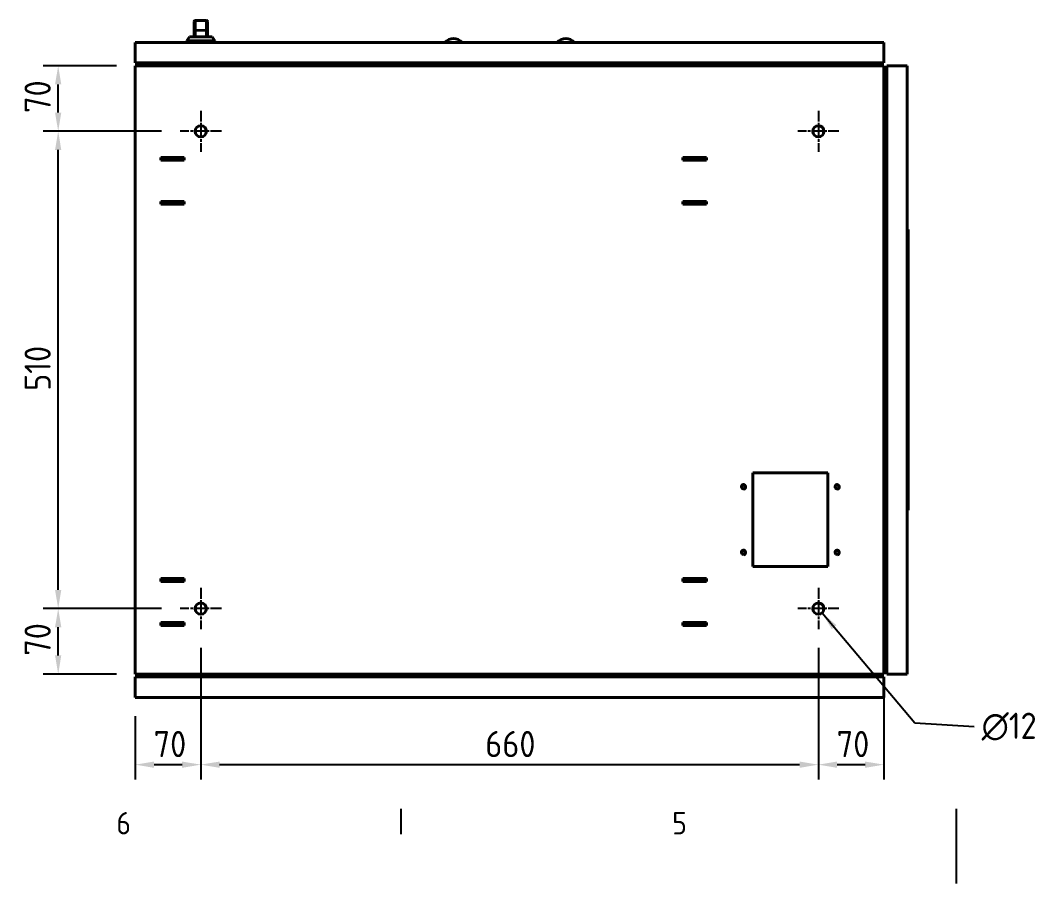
# Model space of a CAD drawing. Header units: millimetres. Extents: x 0 to 4752, y 0 to 3360.
# Drawn here: x 1376 to 2466, y 0 to 922 of the extents above; entities that cross this region are included whole.
import ezdxf

# ---------------------------------------------------------------- set-up
doc = ezdxf.new("R2010")
doc.units = ezdxf.units.MM
doc.header["$LTSCALE"] = 8
doc.linetypes.add('CHAIN', pattern=[0.3543, 0.2362, -0.0295, 0.0591, -0.0295])
doc.layers.get('0').update_dxf_attribs({"color": 3, "lineweight": 25})
for name, color, linetype, lineweight in [('가시적인 것(ISO)', 3, 'Continuous', 40), ('가시적인 좁은 것(ISO)', 3, 'Continuous', 35), ('경계(ISO)', 7, 'Continuous', 25), ('기호(ISO)', 5, 'Continuous', 25), ('중심 표식(ISO)', 1, 'Continuous', 25), ('치수(ISO)', 2, 'Continuous', 25)]:
    doc.layers.add(name, color=color, linetype=linetype, lineweight=lineweight)
doc.styles.add('문자 텍스트_PSTEK_POSCO', font='isocp.shx')
doc.styles.add('치수 텍스트_PSTEK_POSCO', font='isocp.shx')
doc.dimstyles.new('치수_PSTEK_POSCO', dxfattribs={"dimscale": 8, "dimtxt": 3.5, "dimasz": 2.5, "dimexe": 2, "dimexo": 2.5, "dimgap": 1, "dimtad": 1, "dimrnd": 1e-08, "dimdsep": 46, "dimtxsty": '치수 텍스트_PSTEK_POSCO', "dimcen": 0.09, "dimdle": 10, "dimclrd": 7, "dimclre": 7, "dimclrt": 2, "dimadec": 1, "dimazin": 2, "dimtfac": 1, "dimtmove": 0, "dimatfit": 3, "dimfxl": 0, "dimtolj": 1, "dimlwd": -1, "dimlwe": -1, "dimarcsym": 0})
doc.dimstyles.new('치수_PSTEK_POSCO$7', dxfattribs={"dimscale": 8, "dimtxt": 3.5, "dimasz": 2.5, "dimexe": 2, "dimexo": 2.5, "dimgap": 1, "dimtad": 1, "dimrnd": 1e-08, "dimdsep": 46, "dimtxsty": '치수 텍스트_PSTEK_POSCO', "dimcen": 0.09, "dimdle": 10, "dimclrd": 7, "dimclre": 7, "dimclrt": 2, "dimadec": 1, "dimazin": 2, "dimtfac": 1, "dimtmove": 0, "dimatfit": 3, "dimfxl": 0, "dimtolj": 1, "dimlwd": -1, "dimlwe": -1, "dimarcsym": 0})

# ---------------------------------------------------------------- blocks, each defined once
blk = doc.blocks.new('경계 Default Border')
at = {"layer": '경계(ISO)'}
blk.add_line((222.75, 10), (222.75, 6.6), dxfattribs=at)
at = {"layer": '경계(ISO)', "flags": 128}
blk.add_lwpolyline([(297, 0), (297, 10)], dxfattribs=at)
at = {"layer": '경계(ISO)', "color": 2, "char_height": 3, "attachment_point": 7, "style": '문자 텍스트_PSTEK_POSCO'}
for s, insert in [('6', (184.77, 6.57)), ('5', (259.02, 6.57))]:
    blk.add_mtext(s, dxfattribs=dict(at, insert=insert))
blk = doc.blocks.new('*D24')
at = {"layer": 'Defpoints', "color": 0}
for p in [(1416, 293.9), (1546.4, 293.9), (1498.4, 223.9)]:
    blk.add_point(p, dxfattribs=at)
at = {"layer": '치수(ISO)', "color": 7}
for p, q in [((1526.4, 293.9), (1400, 293.9)), ((1416, 243.9), (1416, 273.9)), ((1478.4, 223.9), (1400, 223.9))]:
    blk.add_line(p, q, dxfattribs=at)
for points in [[(1412.6, 273.9), (1419.3, 273.9), (1416, 293.9)], [(1412.6, 243.9), (1419.3, 243.9), (1416, 223.9)]]:
    blk.add_solid(points, dxfattribs=at)
at = {"layer": '치수(ISO)', "color": 2, "insert": (1394, 243.5), "char_height": 28, "attachment_point": 4, "rotation": 90, "style": '치수 텍스트_PSTEK_POSCO'}
blk.add_mtext('\\A1;70', dxfattribs=at)
blk = doc.blocks.new('*D25')
at = {"layer": 'Defpoints', "color": 0}
for p in [(1416, 803.9), (1546.4, 803.9), (1546.4, 293.9)]:
    blk.add_point(p, dxfattribs=at)
at = {"layer": '치수(ISO)', "color": 7}
for p, q in [((1526.4, 803.9), (1400, 803.9)), ((1416, 313.9), (1416, 783.9)), ((1526.4, 293.9), (1400, 293.9))]:
    blk.add_line(p, q, dxfattribs=at)
for points in [[(1412.6, 783.9), (1419.3, 783.9), (1416, 803.9)], [(1412.6, 313.9), (1419.3, 313.9), (1416, 293.9)]]:
    blk.add_solid(points, dxfattribs=at)
at = {"layer": '치수(ISO)', "color": 2, "insert": (1394, 526.5), "char_height": 28, "attachment_point": 4, "rotation": 90, "style": '치수 텍스트_PSTEK_POSCO'}
blk.add_mtext('\\A1;510', dxfattribs=at)
blk = doc.blocks.new('*D26')
at = {"layer": 'Defpoints', "color": 0}
for p in [(1568.4, 271.9), (1498.4, 198.9), (1568.4, 127.1)]:
    blk.add_point(p, dxfattribs=at)
at = {"layer": '치수(ISO)', "color": 7}
for p, q in [((1568.4, 251.9), (1568.4, 111.1)), ((1498.4, 178.9), (1498.4, 111.1)), ((1518.4, 127.1), (1548.4, 127.1))]:
    blk.add_line(p, q, dxfattribs=at)
for points in [[(1518.4, 130.4), (1518.4, 123.7), (1498.4, 127.1)], [(1548.4, 130.4), (1548.4, 123.7), (1568.4, 127.1)]]:
    blk.add_solid(points, dxfattribs=at)
at = {"layer": '치수(ISO)', "color": 2, "insert": (1518, 149.1), "char_height": 28, "attachment_point": 4, "style": '치수 텍스트_PSTEK_POSCO'}
blk.add_mtext('\\A1;70', dxfattribs=at)
blk = doc.blocks.new('*D27')
at = {"layer": 'Defpoints', "color": 0}
for p in [(1568.4, 271.9), (2228.4, 271.9), (2228.4, 127.1)]:
    blk.add_point(p, dxfattribs=at)
at = {"layer": '치수(ISO)', "color": 7}
for p, q in [((1568.4, 251.9), (1568.4, 111.1)), ((2228.4, 251.9), (2228.4, 111.1)), ((1588.4, 127.1), (2208.4, 127.1))]:
    blk.add_line(p, q, dxfattribs=at)
for points in [[(1588.4, 130.4), (1588.4, 123.7), (1568.4, 127.1)], [(2208.4, 130.4), (2208.4, 123.7), (2228.4, 127.1)]]:
    blk.add_solid(points, dxfattribs=at)
at = {"layer": '치수(ISO)', "color": 2, "insert": (1872.4, 149.1), "char_height": 28, "attachment_point": 4, "style": '치수 텍스트_PSTEK_POSCO'}
blk.add_mtext('\\A1;660', dxfattribs=at)
blk = doc.blocks.new('*D28')
at = {"layer": 'Defpoints', "color": 0}
for p in [(2228.4, 271.9), (2298.4, 223.9), (2298.4, 127.1)]:
    blk.add_point(p, dxfattribs=at)
at = {"layer": '치수(ISO)', "color": 7}
for p, q in [((2228.4, 251.9), (2228.4, 111.1)), ((2298.4, 203.9), (2298.4, 111.1)), ((2248.4, 127.1), (2278.4, 127.1))]:
    blk.add_line(p, q, dxfattribs=at)
for points in [[(2248.4, 130.4), (2248.4, 123.7), (2228.4, 127.1)], [(2278.4, 130.4), (2278.4, 123.7), (2298.4, 127.1)]]:
    blk.add_solid(points, dxfattribs=at)
at = {"layer": '치수(ISO)', "color": 2, "insert": (2248, 149.1), "char_height": 28, "attachment_point": 4, "style": '치수 텍스트_PSTEK_POSCO'}
blk.add_mtext('\\A1;70', dxfattribs=at)
blk = doc.blocks.new('*D29')
at = {"layer": 'Defpoints', "color": 0}
for p in [(1416, 873.9), (1498.4, 873.9), (1546.4, 803.9)]:
    blk.add_point(p, dxfattribs=at)
at = {"layer": '치수(ISO)', "color": 7}
for p, q in [((1478.4, 873.9), (1400, 873.9)), ((1416, 823.9), (1416, 853.9)), ((1526.4, 803.9), (1400, 803.9))]:
    blk.add_line(p, q, dxfattribs=at)
for points in [[(1412.6, 853.9), (1419.3, 853.9), (1416, 873.9)], [(1412.6, 823.9), (1419.3, 823.9), (1416, 803.9)]]:
    blk.add_solid(points, dxfattribs=at)
at = {"layer": '치수(ISO)', "color": 2, "insert": (1394, 823.5), "char_height": 28, "attachment_point": 4, "rotation": 90, "style": '치수 텍스트_PSTEK_POSCO'}
blk.add_mtext('\\A1;70', dxfattribs=at)

msp = doc.modelspace()

# ---------------------------------------------------------------- linework, layer by layer
at = {"layer": '가시적인 것(ISO)'}
for p, q in [((1561.422, 911.181), (1561.422, 921.376)), ((1562.422, 922.376), (1574.422, 922.376)), ((1575.422, 921.376), (1575.422, 911.181)), ((1561.422, 904.776), (1561.422, 911.181)), ((1575.422, 911.181), (1575.422, 904.776)), ((1498.422, 898.876), (2298.422, 898.876)), ((1498.422, 876.876), (1498.422, 898.876)), ((1556.172, 904.776), (1553.422, 900.376)), ((1583.422, 900.376), (1553.422, 900.376)), ((1553.422, 898.876), (1553.422, 900.376)), ((1556.172, 904.776), (1580.672, 904.776)), ((1580.672, 904.776), (1583.422, 900.376)), ((1583.422, 898.876), (1583.422, 900.376)), ((2298.422, 876.876), (2298.422, 898.876)), ((2298.422, 876.876), (1498.422, 876.876)), ((1498.422, 873.876), (2298.422, 873.876)), ((1498.422, 223.876), (1498.422, 873.876)), ((1546.122, 873.876), (1546.122, 876.876)), ((2250.722, 873.876), (2250.722, 876.876)), ((2298.422, 873.876), (2298.422, 223.876)), ((2301.422, 223.876), (2301.422, 873.876)), ((2301.422, 873.876), (2323.422, 873.876)), ((2323.422, 873.876), (2323.422, 223.876)), ((2298.422, 847.876), (2301.422, 847.876)), ((2298.422, 839.876), (2301.422, 839.876)), ((2298.422, 826.176), (2301.422, 826.176)), ((1525.722, 775.876), (1550.722, 775.876)), ((1525.722, 772.876), (1525.722, 775.876)), ((1550.722, 775.876), (1550.722, 772.876)), ((2083.722, 772.876), (2083.722, 775.876)), ((2083.722, 775.876), (2108.722, 775.876)), ((2108.722, 775.876), (2108.722, 772.876)), ((1550.722, 772.876), (1525.722, 772.876)), ((2108.722, 772.876), (2083.722, 772.876)), ((1525.722, 725.876), (1525.722, 728.876)), ((1525.722, 728.876), (1550.722, 728.876)), ((1550.722, 725.876), (1525.722, 725.876)), ((1550.722, 728.876), (1550.722, 725.876)), ((2083.722, 725.876), (2083.722, 728.876)), ((2083.722, 728.876), (2108.722, 728.876)), ((2108.722, 725.876), (2083.722, 725.876)), ((2108.722, 728.876), (2108.722, 725.876)), ((2324.422, 698.876), (2323.422, 698.876)), ((2324.422, 623.876), (2324.422, 698.876)), ((2324.422, 693.876), (2324.432, 693.876)), ((2324.422, 688.876), (2324.432, 688.876)), ((2324.432, 693.876), (2324.432, 688.876)), ((2324.432, 688.876), (2324.432, 618.876)), ((2324.422, 623.876), (2323.422, 623.876)), ((2324.422, 473.876), (2324.422, 623.876)), ((2324.422, 618.876), (2324.432, 618.876)), ((2324.422, 613.876), (2324.432, 613.876)), ((2324.432, 618.876), (2324.432, 613.876)), ((2324.432, 613.876), (2324.432, 483.876)), ((2324.422, 483.876), (2324.432, 483.876)), ((2324.432, 483.876), (2324.432, 478.876)), ((2324.422, 473.876), (2323.422, 473.876)), ((2324.422, 478.876), (2324.432, 478.876)), ((2324.422, 398.876), (2324.422, 473.876)), ((2324.432, 478.876), (2324.432, 408.876)), ((2158.422, 338.876), (2158.422, 438.876)), ((2158.422, 438.876), (2238.422, 438.876)), ((2238.422, 438.876), (2238.422, 338.876)), ((2324.422, 408.876), (2324.432, 408.876)), ((2324.422, 403.876), (2324.432, 403.876)), ((2324.432, 408.876), (2324.432, 403.876)), ((2324.422, 398.876), (2323.422, 398.876)), ((2238.422, 338.876), (2158.422, 338.876)), ((1525.722, 325.876), (1550.722, 325.876)), ((1525.722, 322.876), (1525.722, 325.876)), ((1550.722, 322.876), (1525.722, 322.876)), ((1550.722, 325.876), (1550.722, 322.876)), ((2083.722, 325.876), (2108.722, 325.876)), ((2083.722, 322.876), (2083.722, 325.876)), ((2108.722, 322.876), (2083.722, 322.876)), ((2108.722, 325.876), (2108.722, 322.876)), ((1525.722, 275.876), (1525.722, 278.876)), ((1525.722, 278.876), (1550.722, 278.876)), ((1550.722, 275.876), (1525.722, 275.876)), ((1550.722, 278.876), (1550.722, 275.876)), ((2083.722, 278.876), (2108.722, 278.876)), ((2083.722, 275.876), (2083.722, 278.876)), ((2108.722, 275.876), (2083.722, 275.876)), ((2108.722, 278.876), (2108.722, 275.876)), ((2298.422, 271.576), (2301.422, 271.576)), ((2298.422, 257.876), (2301.422, 257.876)), ((2298.422, 249.876), (2301.422, 249.876)), ((2298.422, 223.876), (1498.422, 223.876)), ((1498.422, 220.876), (1498.422, 198.876)), ((1498.422, 220.876), (2298.422, 220.876)), ((1524.422, 223.876), (1524.422, 220.876)), ((1532.422, 223.876), (1532.422, 220.876)), ((1546.122, 223.876), (1546.122, 220.876)), ((2250.722, 223.876), (2250.722, 220.876)), ((2264.422, 223.876), (2264.422, 220.876)), ((2272.422, 223.876), (2272.422, 220.876)), ((2298.422, 220.876), (2298.422, 198.876)), ((2301.422, 223.876), (2323.422, 223.876)), ((2298.422, 198.876), (1498.422, 198.876)), ((2139.534, 198.876), (2139.534, 198.776)), ((2139.59, 198.876), (2139.59, 198.776)), ((2212.483, 198.876), (2212.483, 198.776))]:
    msp.add_line(p, q, dxfattribs=at)
for centre, radius in [((1568.422, 803.876), 6), ((2228.422, 803.876), 6), ((2148.422, 423.876), 2.067), ((2248.422, 423.876), 2.067), ((2148.422, 353.876), 2.067), ((2248.422, 353.876), 2.067), ((1568.422, 293.876), 6), ((2228.422, 293.876), 6)]:
    msp.add_circle(centre, radius, dxfattribs=at)
for centre, radius, start, end in [((1562.422, 921.376), 1, 90, 180), ((1574.422, 921.376), 1, 0, 90), ((1838.422, 890.376), 12.5, 42.843643, 137.156357), ((1958.422, 890.376), 12.5, 42.843643, 137.156357)]:
    msp.add_arc(centre, radius, start, end, dxfattribs=at)
for points in [[(2139.59, 198.776), (2139.556, 198.776), (2139.534, 198.776)], [(2176.009, 198.776), (2157.743, 198.776), (2146.851, 198.776), (2139.59, 198.776)], [(2212.483, 198.776), (2205.427, 198.776), (2194.842, 198.776), (2176.009, 198.776)]]:
    msp.add_open_spline(points, degree=2, dxfattribs=at)
at = {"layer": '가시적인 좁은 것(ISO)'}
for p, q in [((1562.422, 922.376), (1562.422, 912.096)), ((1574.422, 912.096), (1574.422, 922.376)), ((1562.422, 912.096), (1562.422, 904.776)), ((1562.422, 912.096), (1574.422, 912.096)), ((1574.422, 904.776), (1574.422, 912.096)), ((2301.422, 847.132), (2298.422, 847.132)), ((2298.422, 840.62), (2301.422, 840.62)), ((2301.422, 257.132), (2298.422, 257.132)), ((2298.422, 250.62), (2301.422, 250.62)), ((1525.166, 223.876), (1525.166, 220.876)), ((1531.678, 220.876), (1531.678, 223.876)), ((2265.166, 223.876), (2265.166, 220.876)), ((2271.678, 220.876), (2271.678, 223.876)), ((2176.009, 198.876), (2176.009, 198.776))]:
    msp.add_line(p, q, dxfattribs=at)
for centre in [(2148.422, 423.876), (2248.422, 423.876), (2148.422, 353.876), (2248.422, 353.876)]:
    msp.add_arc(centre, 2.5, 280, 190, dxfattribs=at)
for centre, major_axis, start_param, end_param in [((1562.422, 911.181), (-1, 0), 4.71238898, 6.28318531), ((1574.422, 911.181), (1, 0), 0, 1.57079633)]:
    msp.add_ellipse(centre, major_axis=major_axis, ratio=0.91574633, start_param=start_param, end_param=end_param, dxfattribs=at)
at = {"layer": '중심 표식(ISO)', "linetype": 'CHAIN', "ltscale": 6.111541}
for p, q in [((1568.422, 825.876), (1568.422, 781.876)), ((2228.422, 825.876), (2228.422, 781.876)), ((1590.422, 803.876), (1546.422, 803.876)), ((2250.422, 803.876), (2206.422, 803.876)), ((1568.422, 315.876), (1568.422, 271.876)), ((2228.422, 315.876), (2228.422, 271.876)), ((1590.422, 293.876), (1546.422, 293.876)), ((2250.422, 293.876), (2206.422, 293.876))]:
    msp.add_line(p, q, dxfattribs=at)

# ---------------------------------------------------------------- block references
at = {"xscale": 8, "yscale": 8, "zscale": 8}
msp.add_blockref('경계 Default Border', (0, 0), dxfattribs=at)

# ---------------------------------------------------------------- texts
at = {"layer": '기호(ISO)', "color": 2, "insert": (2402.893, 167.697), "char_height": 28, "width": 81.9827, "attachment_point": 4, "line_spacing_factor": 0.6125, "style": '치수 텍스트_PSTEK_POSCO'}
msp.add_mtext('{\\fisocp|b0|i0;\\H28.0000;\\fAIGDT|b0|i0;\\H28.0000;n\\fisocp|b0|i0;\\H28.0000;12 }', dxfattribs=at)

# ---------------------------------------------------------------- dimensions: what is measured, and where the dimension line sits
at = {"layer": '치수(ISO)', "color": 7}
for base, p1, p2, angle, picture, middle in [((1415.973, 873.876), (1546.422, 803.876), (1498.422, 873.876), 90, '*D29', (1415.973, 838.876)), ((1415.973, 803.876), (1546.422, 293.876), (1546.422, 803.876), 90, '*D25', (1415.973, 548.876)), ((1415.973, 293.876), (1498.422, 223.876), (1546.422, 293.876), 90, '*D24', (1415.973, 258.876)), ((1568.422, 127.083), (1498.422, 198.876), (1568.422, 271.876), 180, '*D26', (1533.422, 127.083)), ((2228.422, 127.083), (1568.422, 271.876), (2228.422, 271.876), 180, '*D27', (1898.422, 127.083)), ((2298.422, 127.083), (2228.422, 271.876), (2298.422, 223.876), 180, '*D28', (2263.422, 127.083))]:
    dim = msp.add_linear_dim(base=base, p1=p1, p2=p2, angle=angle, dimstyle='치수_PSTEK_POSCO', override={"dimdec": 2, "dimtp": 0, "dimtm": 0, "dimtdec": 2, "dimtofl": 0, "dimatfit": 1}, dxfattribs=at)
    dim.commit()
    dim.dimension.update_dxf_attribs({"geometry": picture, "text_midpoint": middle, "dimtype": 160})

# ---------------------------------------------------------------- leaders
at = {"layer": '기호(ISO)', "color": 7, "annotation_type": 0, "has_hookline": 1, "hookline_direction": 0, "text_width": 63.013}
msp.add_leader([(2232.295, 289.293), (2331.548, 171.837), (2394.893, 167.697)], dimstyle='치수_PSTEK_POSCO$7', override={"dimtad": 0}, dxfattribs=at)

doc.saveas('drawing.dxf')
